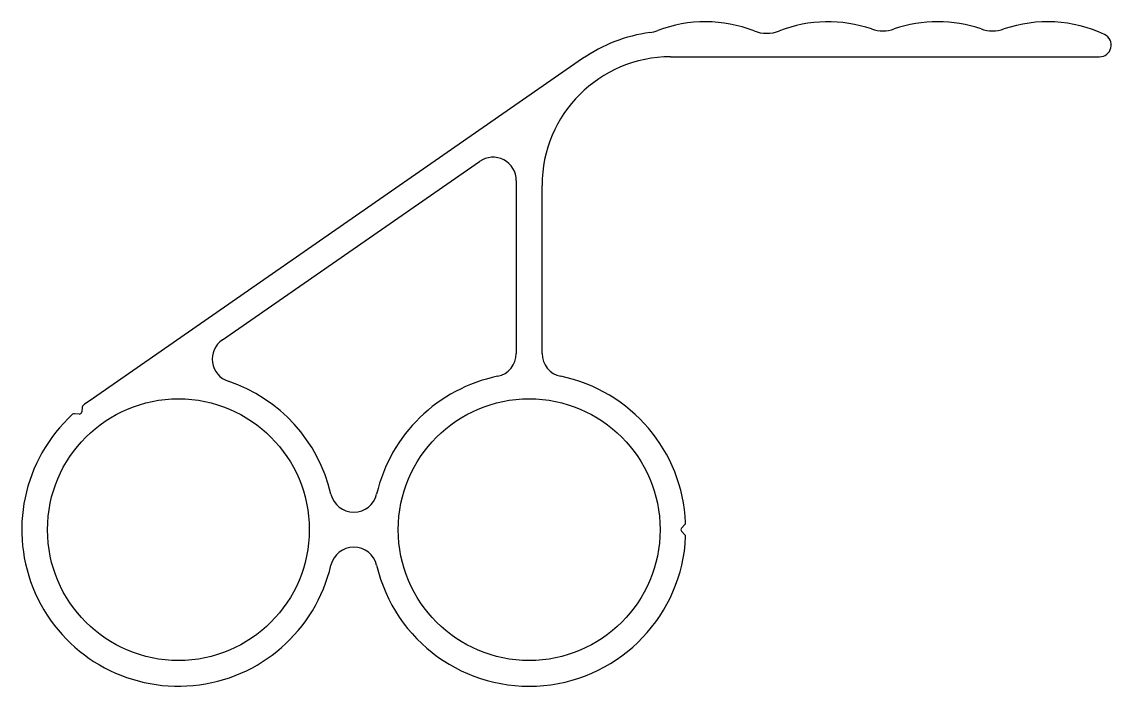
# Model space of a CAD drawing. Extents: x 2941.7 to 3034.9, y 1121.2 to 1178.1.
import ezdxf

# ---------------------------------------------------------------- set-up
doc = ezdxf.new("R2010")
doc.units = 0
doc.layers.get('0').update_dxf_attribs({"linetype": 'CONTINUOUS'})

msp = doc.modelspace()

# ---------------------------------------------------------------- linework, layer by layer
for p, q in [((2989.655, 1174.909), (2947.431, 1145.599)), ((2997.182, 1175.065), (3033.878, 1175.065)), ((2958.831, 1150.834), (2980.842, 1166.113)), ((2983.982, 1164.47), (2983.982, 1149.676)), ((2986.182, 1149.676), (2986.182, 1164.065)), ((2946.839, 1145.084), (2946.799, 1144.668)), ((2946.585, 1144.488), (2946.168, 1144.52)), ((2970.085, 1136.091), (2970.069, 1136.091)), ((2998.12, 1134.731), (2998.412, 1135.029)), ((2998.412, 1134.153), (2998.12, 1134.451)), ((2970.069, 1133.091), (2970.085, 1133.091))]:
    msp.add_line(p, q)
for centre in [(2955.072, 1134.591), (2985.082, 1134.591)]:
    msp.add_circle(centre, 11.2)
for centre, radius, start, end in [((2995.009, 1180.119), 3, 277.70873, 290.82523), ((3000.159, 1166.579), 11.486, 68.75168, 110.82523), ((3005.409, 1180.08), 3, 248.75168, 291.24832), ((3010.659, 1166.579), 11.486, 71.12037, 111.24832), ((3015.347, 1180.286), 3, 251.12037, 288.87963), ((3020.034, 1166.579), 11.486, 71.12037, 108.87963), ((3024.722, 1180.286), 3, 251.12037, 288.87963), ((3029.409, 1166.579), 11.486, 64.77454, 108.87963), ((2997.182, 1164.065), 13.2, 97.70873, 124.7666), ((3033.878, 1176.065), 1, 270, 64.77454), ((2997.182, 1164.065), 11, 90, 180), ((2981.982, 1164.47), 2, 0, 124.7666), ((2959.971, 1149.191), 2, 124.7666, 251.4507), ((2981.982, 1149.676), 2, 281.61291, 0), ((2988.182, 1149.676), 2, 180, 258.38709), ((2985.082, 1134.591), 13.4, 101.61291, 166.86344), ((2985.082, 1134.591), 13.4, 2.51111, 78.38709), ((2955.072, 1134.591), 13.4, 13.13656, 71.4507), ((2955.072, 1134.591), 13.4, 124.7666, 127.48889), ((2946.6, 1144.687), 0.2, 265.53968, 354.46032), ((2947.039, 1145.065), 0.2, 127.48889, 174.46032), ((2955.072, 1134.591), 13.4, 132.51111, 346.86344), ((2946.152, 1144.321), 0.2, 85.53968, 132.51111), ((2970.069, 1138.091), 2, 193.13656, 270), ((2970.085, 1138.091), 2, 270, 346.86344), ((2998.262, 1134.591), 0.2, 135.53968, 224.46032), ((2998.269, 1135.169), 0.2, 315.53968, 2.51111), ((2985.082, 1134.591), 13.4, 193.13656, 357.48889), ((2998.269, 1134.012), 0.2, 357.48889, 44.46032), ((2970.069, 1131.091), 2, 90, 166.86344), ((2970.085, 1131.091), 2, 13.13656, 90)]:
    msp.add_arc(centre, radius, start, end)

doc.saveas('drawing.dxf')
